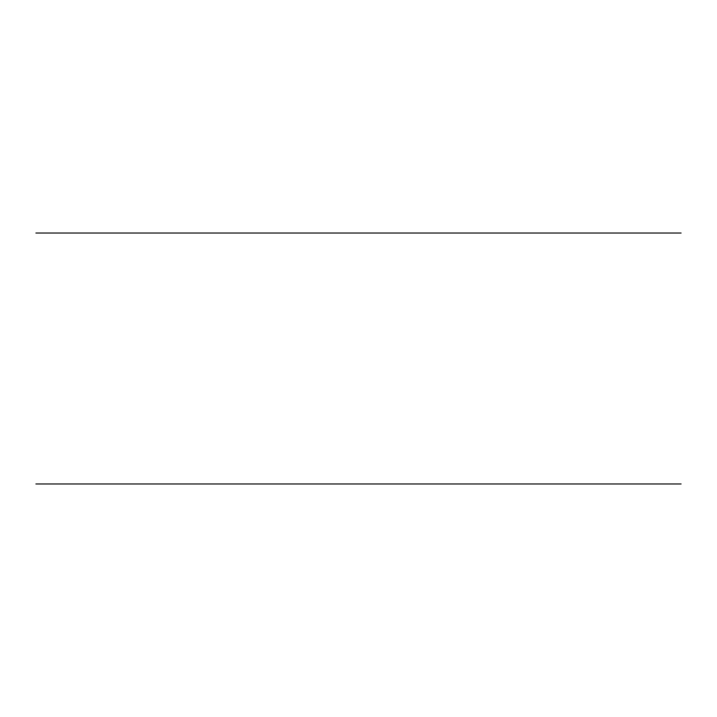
<?xml version="1.0" encoding="UTF-8"?>
<svg xmlns="http://www.w3.org/2000/svg" width="717" height="717" viewBox="0 0 717 717"><rect width="100%" height="100%" fill="white"/><g stroke="black" fill="none" stroke-linecap="round" stroke-linejoin="round"><path stroke-width="1.08" d="M35.85 233.025L681.15 233.025M35.85 483.975L681.15 483.975"/></g></svg>
